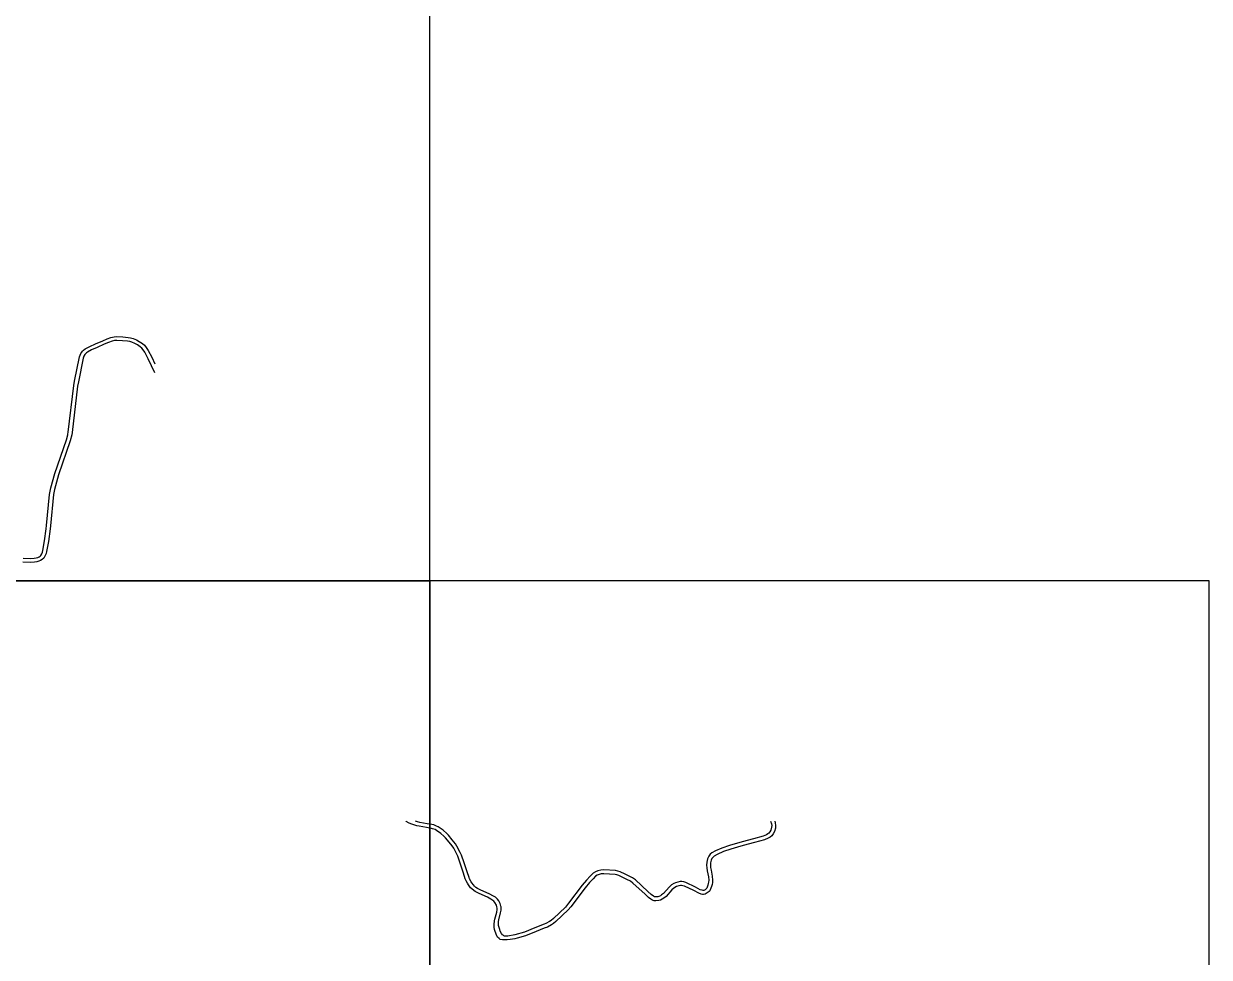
# Model space of a CAD drawing. Header units: metres. Extents: x -24000 to -21600, y -102000 to -99000.
# Drawn here: x -22817 to -21600, y -101186 to -100229 of the extents above; entities that cross this region are included whole.
import ezdxf

# ---------------------------------------------------------------- set-up
doc = ezdxf.new("R2010")
doc.units = ezdxf.units.M
doc.header["$LTSCALE"] = 2.5
doc.layers.add('図郭', color=7, linetype='Continuous')
doc.layers.add('道路', color=7, linetype='Continuous')

msp = doc.modelspace()

# ---------------------------------------------------------------- linework, layer by layer
at = {"layer": '図郭'}
for points in [[(-23200, -100800), (-22400, -100800), (-22400, -100200), (-23200, -100200)], [(-23200, -101400), (-22400, -101400), (-22400, -100800), (-23200, -100800)], [(-22400, -101400), (-21600, -101400), (-21600, -100800), (-22400, -100800)]]:
    msp.add_lwpolyline(points, close=True, dxfattribs=at)
at = {"layer": '道路'}
for points in [[(-22793.9, -100746.7), (-22793.4, -100743.1), (-22790.3, -100711.3), (-22789.1, -100704.7), (-22784.9, -100690), (-22772.9, -100655.3), (-22771.6, -100650.4), (-22771.5, -100649.6), (-22771.2, -100647.5), (-22765.5, -100599.6), (-22764.7, -100595.1), (-22759.6, -100570.4), (-22759, -100568.7), (-22758.2, -100567), (-22757.3, -100565.6), (-22756.5, -100564.5), (-22755.4, -100563.3), (-22753.6, -100562.1), (-22748.8, -100559.6), (-22743.3, -100557), (-22735.7, -100553.7), (-22731.2, -100551.8), (-22727.3, -100550.4), (-22724.1, -100549.7), (-22721.2, -100549.5), (-22715, -100549.7), (-22709.6, -100550.3), (-22707.1, -100550.7), (-22704.6, -100551.5), (-22701.2, -100552.9), (-22698.2, -100554.5), (-22694.9, -100556.7), (-22692.8, -100558.4), (-22691, -100560.6), (-22689.2, -100563.6), (-22685.5, -100570.7), (-22682.4, -100577.3)], [(-22682.4, -100586.8), (-22689.1, -100572.4), (-22692.6, -100565.5), (-22694.2, -100562.9), (-22695.6, -100561.3), (-22697.2, -100559.9), (-22700.2, -100557.9), (-22702.9, -100556.5), (-22706, -100555.2), (-22708, -100554.6), (-22710.2, -100554.3), (-22715.3, -100553.7), (-22721.1, -100553.5), (-22723.5, -100553.6), (-22726.2, -100554.3), (-22729.8, -100555.5), (-22734.2, -100557.4), (-22741.6, -100560.7), (-22747.1, -100563.2), (-22751.5, -100565.5), (-22752.4, -100566.1), (-22753.5, -100567.1), (-22754, -100567.8), (-22755, -100569.5), (-22755.7, -100571.5), (-22760.7, -100595.8), (-22761.5, -100600.2), (-22767.2, -100648), (-22767.5, -100650.3), (-22769, -100656.3), (-22781.1, -100691.3), (-22785.4, -100706.2), (-22786.3, -100711.3), (-22789.4, -100743.6), (-22789.8, -100746.7)], [(-22789.8, -100746.7), (-22791.5, -100759.5), (-22793.4, -100770), (-22793.9, -100771.9), (-22794.5, -100773.5), (-22795.1, -100774.7), (-22795.8, -100776), (-22796.3, -100776.6), (-22798, -100778.2), (-22799.5, -100779.1), (-22801.3, -100779.9), (-22803.2, -100780.4), (-22805.8, -100780.8), (-22810, -100781.1), (-22817.6, -100780.9)], [(-22817.4, -100776.9), (-22810, -100777.1), (-22806.1, -100776.8), (-22804, -100776.5), (-22802.4, -100776.1), (-22800.9, -100775.3), (-22799.9, -100774.6), (-22799.3, -100773.9), (-22798.3, -100772.2), (-22797.7, -100770.6), (-22797.3, -100768.9), (-22795.5, -100758.9), (-22793.9, -100746.7)], [(-22400, -101053.6), (-22403.5, -101053), (-22411, -101051.7), (-22413.5, -101051.2), (-22418.6, -101049.6), (-22421.3, -101048.5), (-22424.4, -101046.9), (-22424.7, -101046.6)], [(-22400, -101049.5), (-22402.8, -101049.1), (-22410.1, -101047.8), (-22412.7, -101047.2), (-22414.6, -101046.6)], [(-22282.5, -101152.1), (-22292.2, -101156.1), (-22303, -101160.4), (-22312.6, -101163.1), (-22320, -101164.4), (-22322.1, -101164.6), (-22323.4, -101164.4), (-22324, -101164.2), (-22324.9, -101163.6), (-22325.5, -101163.1), (-22326.5, -101161.7), (-22327.7, -101159.3), (-22328.3, -101157.7), (-22329.4, -101153.7), (-22329.6, -101152), (-22329.5, -101149.4), (-22329.2, -101147.8), (-22327.4, -101140.7), (-22326.8, -101137.7), (-22326.7, -101135.3), (-22326.9, -101134.4), (-22327, -101133.8), (-22327.5, -101132.2), (-22327.9, -101131), (-22329.3, -101128.3), (-22330.6, -101126.4), (-22332.5, -101124.6), (-22333.2, -101124.1), (-22334.5, -101123.3), (-22339.1, -101120.9), (-22347.7, -101117.2), (-22351.2, -101115.5), (-22352.8, -101114.4), (-22354.1, -101113.3), (-22355.3, -101111.9), (-22356.9, -101109.8), (-22357.7, -101108.6), (-22359.3, -101105.8), (-22359.8, -101104.3), (-22361.6, -101098.6), (-22364.6, -101089.3), (-22367.6, -101081.3), (-22368.7, -101078.7), (-22372.2, -101072.1), (-22373.6, -101069.9), (-22377.1, -101065.7), (-22380.9, -101061), (-22382.6, -101059.2), (-22386.3, -101055.9), (-22391.5, -101052.4), (-22393.3, -101051.5), (-22396, -101050.4), (-22398, -101049.9), (-22400, -101049.5)], [(-22282.5, -101156.4), (-22290.7, -101159.8), (-22301.8, -101164.2), (-22310.3, -101166.6), (-22312.9, -101167.2), (-22317.4, -101168), (-22320.8, -101168.4), (-22323.9, -101168.4), (-22325.3, -101168.3), (-22327.7, -101167.8), (-22328.9, -101167), (-22330.5, -101165.4), (-22331.3, -101164.1), (-22333.1, -101159.8), (-22333.6, -101157.7), (-22333.9, -101155.1), (-22333.9, -101152.6), (-22333.5, -101148.7), (-22333.2, -101147.1), (-22331.4, -101140), (-22331, -101137.3), (-22331, -101135.8), (-22331.1, -101134.5), (-22331.6, -101132.6), (-22333.2, -101129.9), (-22334.3, -101128.6), (-22336.2, -101127.1), (-22337.4, -101126.4), (-22340.9, -101124.5), (-22349.4, -101120.8), (-22353.4, -101118.8), (-22355, -101117.8), (-22357, -101116.1), (-22358.1, -101115), (-22360.3, -101111.9), (-22361.4, -101110.2), (-22362.8, -101107.6), (-22363.6, -101105.7), (-22365.4, -101099.8), (-22368.4, -101090.6), (-22371.4, -101082.5), (-22372.3, -101080.5), (-22375.5, -101074.3), (-22377.1, -101072), (-22380.2, -101068.2), (-22383.9, -101063.6), (-22385.6, -101061.8), (-22388.7, -101059.1), (-22393.3, -101056), (-22394.7, -101055.2), (-22397.1, -101054.3), (-22399.4, -101053.7), (-22400, -101053.6)], [(-22050.4, -101046.6), (-22049.3, -101049.3), (-22049.1, -101051.1), (-22049.2, -101052.8), (-22050.1, -101055.7), (-22050.9, -101057.5), (-22052, -101058.7), (-22053, -101059.6), (-22054.6, -101060.4), (-22057.9, -101061.9), (-22067.7, -101064.6), (-22074.4, -101066.3), (-22081.8, -101068.3), (-22092.5, -101071.4), (-22100.2, -101074.1), (-22106.8, -101077.1), (-22110.6, -101078.9), (-22112.3, -101080.3)], [(-22046, -101046.6), (-22045.4, -101048.2), (-22045.1, -101051.1), (-22045.3, -101053.6), (-22046.4, -101057.2), (-22047.5, -101059.6), (-22049.1, -101061.6), (-22050.7, -101062.9), (-22052.9, -101064), (-22056.6, -101065.6), (-22066.7, -101068.5), (-22073.3, -101070.2), (-22080.7, -101072.1), (-22091.2, -101075.2), (-22098.7, -101077.8), (-22105.1, -101080.7), (-22108.1, -101082.4), (-22109.2, -101083.4)], [(-22112.3, -101080.3), (-22113.7, -101082.5), (-22115, -101085.2), (-22115.8, -101088.6), (-22116, -101091.7), (-22115.8, -101094.4), (-22115.3, -101097.5), (-22114.1, -101103.6), (-22113.8, -101107.1), (-22113.9, -101109.1), (-22114.2, -101110.5), (-22114.7, -101112.3), (-22115.8, -101115.2), (-22116.6, -101116.2), (-22117.5, -101116.8), (-22118.8, -101117.6), (-22119.4, -101117.7), (-22120.6, -101117.4), (-22122.4, -101116.8), (-22127.4, -101114.2), (-22137.2, -101109.6), (-22139.3, -101108.9), (-22141.3, -101108.5), (-22143, -101108.5), (-22145.6, -101109), (-22147.7, -101109.7), (-22149.6, -101110.6), (-22151.8, -101112), (-22154.3, -101114.1), (-22160.3, -101120.8), (-22162.1, -101122.2), (-22163.3, -101123), (-22164.8, -101123.7), (-22166, -101124), (-22168, -101124.2), (-22169.3, -101124.1), (-22170.6, -101123.6), (-22172.9, -101121.7), (-22176.2, -101118.6), (-22189, -101106.8), (-22192, -101104.7), (-22196, -101102.6), (-22199.4, -101100.9), (-22204.5, -101098.5), (-22207.1, -101097.7), (-22209.4, -101097.3), (-22221.5, -101096.5), (-22224.6, -101096.7), (-22227.5, -101097.4), (-22230.1, -101098.5), (-22232.4, -101099.9), (-22235.4, -101102.8), (-22239.1, -101106.9), (-22243.7, -101112.2), (-22257.6, -101130.7), (-22260.9, -101134.6), (-22273.2, -101146.4), (-22275.6, -101148.4), (-22277.3, -101149.4), (-22281.1, -101151.5), (-22282.5, -101152.1)], [(-22109.2, -101083.4), (-22110.4, -101084.7), (-22111.2, -101086.5), (-22111.8, -101089.2), (-22112, -101091.7), (-22111.9, -101093.9), (-22111.3, -101096.8), (-22110.1, -101103.1), (-22109.8, -101107), (-22110, -101109.5), (-22110.3, -101111.4), (-22110.9, -101113.5), (-22112.2, -101117), (-22112.7, -101118), (-22113.4, -101118.8), (-22115.3, -101120.2), (-22117.5, -101121.5), (-22119, -101121.7)], [(-22119, -101121.7), (-22120.3, -101121.6), (-22121.6, -101121.3), (-22124, -101120.4), (-22129.2, -101117.8), (-22138.7, -101113.3), (-22140.3, -101112.8), (-22141.8, -101112.5), (-22142.6, -101112.5), (-22144.6, -101112.9), (-22146.9, -101113.6), (-22149.5, -101115.2), (-22151.5, -101117), (-22157.6, -101123.7), (-22159.8, -101125.5), (-22161.6, -101126.6), (-22163.4, -101127.4), (-22165, -101127.9), (-22167.9, -101128.2), (-22169.6, -101128.1), (-22170.7, -101127.9), (-22172, -101127.3), (-22173.2, -101126.6), (-22175.5, -101124.7), (-22178.9, -101121.5), (-22191.5, -101110), (-22194.1, -101108.1), (-22197.8, -101106.2), (-22201.1, -101104.5), (-22206, -101102.2), (-22208, -101101.6), (-22209.9, -101101.3), (-22221.5, -101100.5), (-22224, -101100.7), (-22226.3, -101101.2), (-22228.2, -101102), (-22229.9, -101103.1), (-22232.5, -101105.6), (-22236.1, -101109.5), (-22240.6, -101114.8), (-22255.3, -101134.3), (-22258.1, -101137.5), (-22270.6, -101149.5), (-22273.2, -101151.5), (-22275, -101152.7), (-22279.4, -101155.1), (-22282.5, -101156.4)]]:
    msp.add_lwpolyline(points, dxfattribs=at)

doc.saveas('drawing.dxf')
